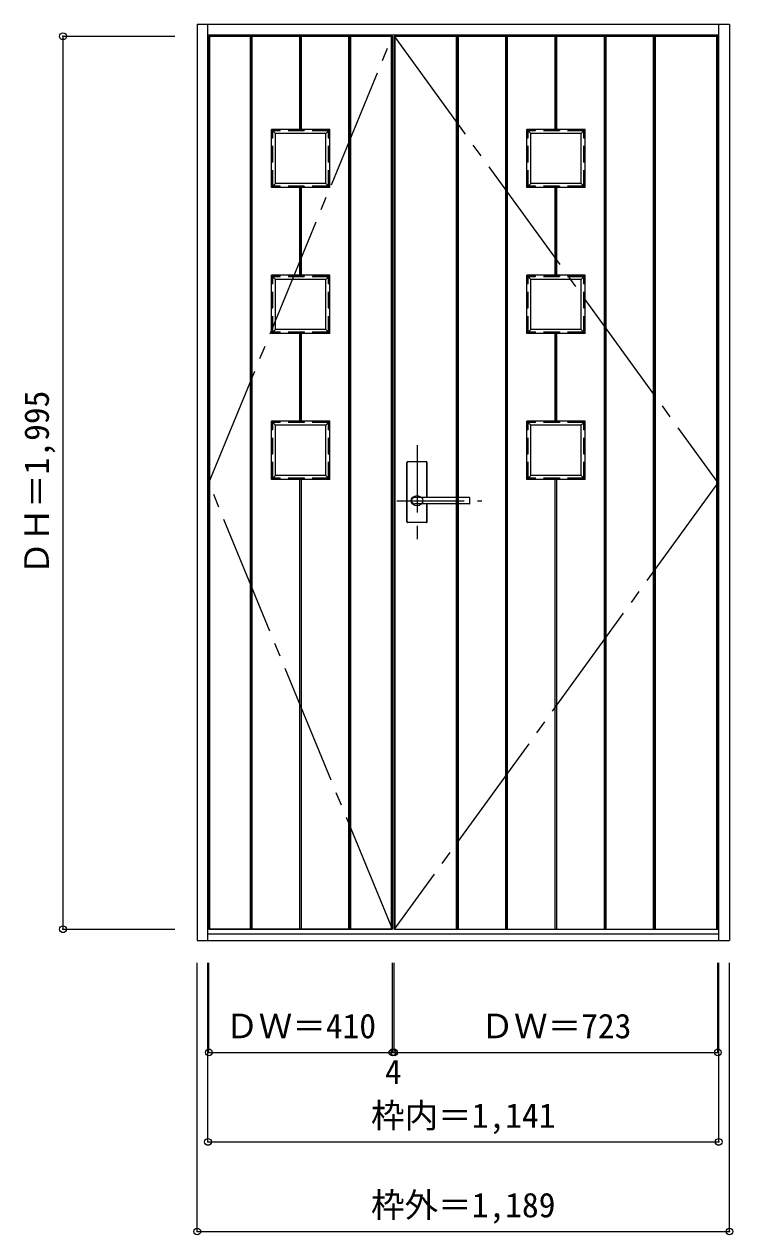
# Model space of a CAD drawing. Units: millimetres, scale not verified. Extents: x -883 to 700, y -1576 to 1129.
import ezdxf
from ezdxf.enums import TextEntityAlignment as Align

# ---------------------------------------------------------------- set-up
doc = ezdxf.new("R2010")
doc.units = ezdxf.units.MM
doc.header["$LTSCALE"] = 30
doc.header["$PDMODE"] = 32
doc.header["$PDSIZE"] = 15
for name, pattern in [('CHAIN1', [8, 5, -1, 1, -1]), ('CHAIN2', [12, 9, -1, 1, -1]), ('DASHED1', [1.8, 1.2, -0.6])]:
    doc.linetypes.add(name, pattern=pattern)
for name, color, linetype in [('0-1_寸法', 7, 'Continuous'), ('0-2_文字', 3, 'Continuous'), ('0-3', 7, 'Continuous'), ('0-4', 3, 'Continuous'), ('0-5', 3, 'Continuous'), ('0-A', 7, 'CHAIN2'), ('0-B', 7, 'Continuous')]:
    doc.layers.add(name, color=color, linetype=linetype)
doc.styles.add('ＭＳ ゴシック', font='')
doc.styles.get('ＭＳ ゴシック').set_extended_font_data('MS Gothic')

msp = doc.modelspace()

# ---------------------------------------------------------------- linework, layer by layer
at = {"layer": '0-1_寸法', "color": 4}
for p, q in [((-796.36, 1101.78), (-796.36, -893.22)), ((-796.36, 1101.78), (-546.36, 1101.78)), ((-796.36, -893.22), (-546.36, -893.22)), ((-496.36, -1568.22), (-496.36, -968.22)), ((-472.36, -1368.22), (-472.36, -968.22)), ((668.64, -1368.22), (668.64, -968.22)), ((692.64, -1568.22), (692.64, -968.22)), ((-472.36, -1368.22), (668.64, -1368.22)), ((-496.36, -1568.22), (692.64, -1568.22))]:
    msp.add_line(p, q, dxfattribs=at)
at = {"layer": '0-1_寸法'}
for p, q in [((-470.36, 1101.78), (-60.36, 1101.78)), ((-470.36, -893.22), (-470.36, 1101.78)), ((-468.36, -893.22), (-468.36, 1101.78)), ((-377.36, -893.22), (-377.36, 1101.78)), ((-375.36, -893.22), (-375.36, 1101.78)), ((-373.36, -893.22), (-373.36, 1101.78)), ((-157.36, -893.22), (-157.36, 1101.78)), ((-155.36, -893.22), (-155.36, 1101.78)), ((-153.36, -893.22), (-153.36, 1101.78)), ((-62.36, -893.22), (-62.36, 1101.78)), ((-56.36, 1101.78), (666.64, 1101.78)), ((-56.36, -893.22), (-56.36, 1101.78)), ((-54.36, -893.22), (-54.36, 1101.78)), ((83.14, -893.22), (83.14, 1101.78)), ((85.14, -893.22), (85.14, 1101.78)), ((87.14, -893.22), (87.14, 1101.78)), ((193.14, -893.22), (193.14, 1101.78)), ((195.14, -893.22), (195.14, 1101.78)), ((197.14, -893.22), (197.14, 1101.78)), ((413.14, -893.22), (413.14, 1101.78)), ((415.14, -893.22), (415.14, 1101.78)), ((417.14, -893.22), (417.14, 1101.78)), ((523.14, -893.22), (523.14, 1101.78)), ((525.14, -893.22), (525.14, 1101.78)), ((527.14, -893.22), (527.14, 1101.78)), ((664.64, 963.28), (664.64, 1101.78)), ((664.64, -893.22), (664.64, 1101.78)), ((666.64, -893.22), (666.64, 1101.78)), ((-56.36, -893.22), (666.64, -893.22))]:
    msp.add_line(p, q, dxfattribs=at)
at = {"layer": '0-1_寸法', "color": 4, "linetype": 'CHAIN1'}
for p, q in [((-5.36, 188.28), (-5.36, -21.72)), ((-50.36, 64.28), (139.64, 64.28))]:
    msp.add_line(p, q, dxfattribs=at)
at = {"layer": '0-1_寸法'}
msp.add_lwpolyline([(-470.36, -893.22), (-60.36, -893.22), (-60.36, 1101.78)], dxfattribs=at)
for p in [(-796.36, 1101.78), (-796.36, -893.22), (-472.36, -1368.22), (668.64, -1368.22), (-496.36, -1568.22), (692.64, -1568.22)]:
    msp.add_point(p, dxfattribs=at)
at = {"layer": '0-2_文字'}
for p, q in [((-60.36, 1101.78), (-470.36, 1101.78)), ((-470.36, -893.22), (-470.36, 1101.78)), ((-60.36, -893.22), (-60.36, 1101.78)), ((-56.36, -893.22), (-56.36, 1101.78)), ((-56.36, 1101.78), (666.64, 1101.78)), ((666.64, -893.22), (666.64, 1101.78)), ((-60.36, -893.22), (-470.36, -893.22)), ((-56.36, -893.22), (666.64, -893.22))]:
    msp.add_line(p, q, dxfattribs=at)
at = {"layer": '0-3'}
for p, q in [((-267.36, 893.78), (-267.36, 1101.78)), ((-265.36, 893.78), (-265.36, 1101.78)), ((-263.36, 893.78), (-263.36, 1101.78)), ((303.14, 893.78), (303.14, 1101.78)), ((305.14, 893.78), (305.14, 1101.78)), ((307.14, 893.78), (307.14, 1101.78)), ((-200.36, 893.78), (-330.36, 893.78)), ((-330.36, 763.78), (-330.36, 893.78)), ((-330.36, 893.78), (-321.36, 884.78)), ((-209.36, 884.78), (-200.36, 893.78)), ((-200.36, 763.78), (-200.36, 893.78)), ((370.14, 893.78), (240.14, 893.78)), ((240.14, 763.78), (240.14, 893.78)), ((240.14, 893.78), (249.14, 884.78)), ((361.14, 884.78), (370.14, 893.78)), ((370.14, 763.78), (370.14, 893.78)), ((-209.36, 884.78), (-321.36, 884.78)), ((-321.36, 772.78), (-321.36, 884.78)), ((-209.36, 772.78), (-209.36, 884.78)), ((361.14, 884.78), (249.14, 884.78)), ((249.14, 772.78), (249.14, 884.78)), ((361.14, 772.78), (361.14, 884.78)), ((-200.36, 763.78), (-330.36, 763.78)), ((-267.36, 567.78), (-267.36, 763.78)), ((-267.36, 567.78), (-267.36, 763.78)), ((-265.36, 567.78), (-265.36, 763.78)), ((-265.36, 592.07), (-265.36, 763.78)), ((-263.36, 567.78), (-263.36, 763.78)), ((-263.36, 567.78), (-263.36, 763.78)), ((-209.36, 772.78), (-200.36, 763.78)), ((370.14, 763.78), (240.14, 763.78)), ((303.14, 567.78), (303.14, 763.78)), ((303.14, 567.78), (303.14, 763.78)), ((305.14, 567.78), (305.14, 763.78)), ((305.14, 592.07), (305.14, 763.78)), ((307.14, 567.78), (307.14, 763.78)), ((307.14, 567.78), (307.14, 763.78)), ((361.14, 772.78), (370.14, 763.78)), ((-200.36, 567.78), (-330.36, 567.78)), ((-330.36, 437.78), (-330.36, 567.78)), ((-330.36, 567.78), (-321.36, 558.78)), ((-209.36, 558.78), (-321.36, 558.78)), ((-321.36, 446.78), (-321.36, 558.78)), ((-209.36, 558.78), (-200.36, 567.78)), ((-209.36, 446.78), (-209.36, 558.78)), ((-200.36, 437.78), (-200.36, 567.78)), ((370.14, 567.78), (240.14, 567.78)), ((240.14, 437.78), (240.14, 567.78)), ((240.14, 567.78), (249.14, 558.78)), ((361.14, 558.78), (249.14, 558.78)), ((249.14, 446.78), (249.14, 558.78)), ((361.14, 558.78), (370.14, 567.78)), ((361.14, 446.78), (361.14, 558.78)), ((370.14, 437.78), (370.14, 567.78)), ((-200.36, 437.78), (-330.36, 437.78)), ((-267.36, 241.78), (-267.36, 437.78)), ((-265.36, 241.78), (-265.36, 437.78)), ((-263.36, 241.78), (-263.36, 437.78)), ((-209.36, 446.78), (-200.36, 437.78)), ((370.14, 437.78), (240.14, 437.78)), ((303.14, 241.78), (303.14, 437.78)), ((305.14, 241.78), (305.14, 437.78)), ((307.14, 241.78), (307.14, 437.78)), ((361.14, 446.78), (370.14, 437.78)), ((-200.36, 241.78), (-330.36, 241.78)), ((-330.36, 111.78), (-330.36, 241.78)), ((-330.36, 241.78), (-321.36, 232.78)), ((-209.36, 232.78), (-321.36, 232.78)), ((-321.36, 120.78), (-321.36, 232.78)), ((-209.36, 232.78), (-200.36, 241.78)), ((-209.36, 120.78), (-209.36, 232.78)), ((-200.36, 111.78), (-200.36, 241.78)), ((370.14, 241.78), (240.14, 241.78)), ((240.14, 111.78), (240.14, 241.78)), ((240.14, 241.78), (249.14, 232.78)), ((361.14, 232.78), (249.14, 232.78)), ((249.14, 120.78), (249.14, 232.78)), ((361.14, 232.78), (370.14, 241.78)), ((361.14, 120.78), (361.14, 232.78)), ((370.14, 111.78), (370.14, 241.78)), ((-200.36, 111.78), (-330.36, 111.78)), ((-267.36, -893.22), (-267.36, 111.78)), ((-263.36, -893.22), (-263.36, 111.78)), ((-209.36, 120.78), (-200.36, 111.78)), ((370.14, 111.78), (240.14, 111.78)), ((303.14, -893.22), (303.14, 111.78)), ((307.14, -893.22), (307.14, 111.78)), ((361.14, 120.78), (370.14, 111.78))]:
    msp.add_line(p, q, dxfattribs=at)
at = {"layer": '0-3', "linetype": 'DASHED1'}
for p, q in [((-202.36, 891.78), (-328.36, 891.78)), ((-202.36, 765.78), (-202.36, 891.78)), ((368.14, 891.78), (242.14, 891.78)), ((368.14, 765.78), (368.14, 891.78)), ((-202.36, 565.78), (-328.36, 565.78)), ((-202.36, 439.78), (-202.36, 565.78)), ((368.14, 565.78), (242.14, 565.78)), ((368.14, 439.78), (368.14, 565.78)), ((-202.36, 239.78), (-328.36, 239.78)), ((-202.36, 113.78), (-202.36, 239.78)), ((368.14, 239.78), (242.14, 239.78)), ((368.14, 113.78), (368.14, 239.78))]:
    msp.add_line(p, q, dxfattribs=at)
at = {"layer": '0-3', "color": 6, "linetype": 'DASHED1'}
for p, q in [((-203.36, 890.78), (-327.36, 890.78)), ((-327.36, 766.78), (-327.36, 890.78)), ((-203.36, 766.78), (-203.36, 890.78)), ((367.14, 890.78), (243.14, 890.78)), ((243.14, 766.78), (243.14, 890.78)), ((367.14, 766.78), (367.14, 890.78)), ((-203.36, 766.78), (-327.36, 766.78)), ((367.14, 766.78), (243.14, 766.78)), ((-203.36, 564.78), (-327.36, 564.78)), ((-327.36, 440.78), (-327.36, 564.78)), ((-203.36, 440.78), (-203.36, 564.78)), ((367.14, 564.78), (243.14, 564.78)), ((243.14, 440.78), (243.14, 564.78)), ((367.14, 440.78), (367.14, 564.78)), ((-203.36, 440.78), (-327.36, 440.78)), ((367.14, 440.78), (243.14, 440.78)), ((-203.36, 238.78), (-327.36, 238.78)), ((-327.36, 114.78), (-327.36, 238.78)), ((-203.36, 114.78), (-203.36, 238.78)), ((367.14, 238.78), (243.14, 238.78)), ((243.14, 114.78), (243.14, 238.78)), ((367.14, 114.78), (367.14, 238.78)), ((-203.36, 114.78), (-327.36, 114.78)), ((367.14, 114.78), (243.14, 114.78))]:
    msp.add_line(p, q, dxfattribs=at)
at = {"layer": '0-3', "linetype": 'DASHED1'}
for points in [[(-202.36, 765.78), (-328.36, 765.78), (-328.36, 891.78)], [(368.14, 765.78), (242.14, 765.78), (242.14, 891.78)], [(-202.36, 439.78), (-328.36, 439.78), (-328.36, 565.78)], [(368.14, 439.78), (242.14, 439.78), (242.14, 565.78)], [(-202.36, 113.78), (-328.36, 113.78), (-328.36, 239.78)], [(368.14, 113.78), (242.14, 113.78), (242.14, 239.78)]]:
    msp.add_lwpolyline(points, dxfattribs=at)
at = {"layer": '0-3'}
for points in [[(-209.36, 772.78), (-321.36, 772.78), (-330.36, 763.78)], [(361.14, 772.78), (249.14, 772.78), (240.14, 763.78)], [(-209.36, 446.78), (-321.36, 446.78), (-330.36, 437.78)], [(361.14, 446.78), (249.14, 446.78), (240.14, 437.78)], [(-209.36, 120.78), (-321.36, 120.78), (-330.36, 111.78)], [(361.14, 120.78), (249.14, 120.78), (240.14, 111.78)]]:
    msp.add_lwpolyline(points, dxfattribs=at)
at = {"layer": '0-4'}
for p, q in [((-496.36, 1128.78), (692.64, 1128.78)), ((-496.36, 1128.78), (-496.36, -918.22)), ((-472.36, -918.22), (-472.36, 1128.78)), ((668.64, -918.22), (668.64, 1128.78)), ((692.64, 1128.78), (692.64, -918.22)), ((-472.36, 1104.78), (668.64, 1104.78)), ((-496.36, -918.22), (692.64, -918.22)), ((-472.36, -903.22), (668.64, -903.22))]:
    msp.add_line(p, q, dxfattribs=at)
at = {"layer": '0-5'}
for p, q in [((-27.86, 16.78), (-27.86, 149.78)), ((15.64, 151.28), (-26.36, 151.28)), ((17.14, 71.28), (17.14, 149.78)), ((111.64, 57.28), (-10.36, 57.28)), ((17.14, 16.78), (17.14, 57.28)), ((112.64, 58.28), (112.64, 70.28)), ((15.64, 15.28), (-26.36, 15.28))]:
    msp.add_line(p, q, dxfattribs=at)
at = {"layer": '0-5', "color": 4}
for p, q in [((-27.36, 16.78), (-27.36, 149.78)), ((15.64, 150.78), (-26.36, 150.78)), ((16.64, 71.28), (16.64, 149.78)), ((16.64, 16.78), (16.64, 57.28)), ((15.64, 15.78), (-26.36, 15.78))]:
    msp.add_line(p, q, dxfattribs=at)
at = {"layer": '0-5'}
msp.add_lwpolyline([(111.64, 71.28), (-10.18, 71.28), (-10.36, 71.28)], dxfattribs=at)
for centre, radius, start, end in [((-26.36, 149.78), 1.5, 90, 180), ((15.64, 149.78), 1.5, 0, 90), ((111.64, 70.28), 1, 0, 90), ((111.64, 58.28), 1, 270, 0), ((-26.36, 16.78), 1.5, 180, 270), ((15.64, 16.78), 1.5, 270, 0)]:
    msp.add_arc(centre, radius, start, end, dxfattribs=at)
at = {"layer": '0-5', "color": 4}
for centre, start, end in [((-26.36, 149.78), 90, 180), ((15.64, 149.78), 0, 90), ((-26.36, 16.78), 180, 270), ((15.64, 16.78), 270, 0)]:
    msp.add_arc(centre, 1, start, end, dxfattribs=at)
at = {"layer": '0-5'}
msp.add_ellipse((-5.36, 64.28), major_axis=(-13, 0), ratio=0.865384, dxfattribs=at)
msp.add_ellipse((-10.36, 64.28), major_axis=(-8, 0), ratio=0.875, start_param=4.712389, end_param=7.8539816, dxfattribs=at)
at = {"layer": '0-A'}
for points in [[(-60.36, -893.22), (-470.36, 104.28), (-60.36, 1101.78)], [(-56.36, 1101.78), (666.64, 104.28), (-56.36, -893.22)]]:
    msp.add_lwpolyline(points, dxfattribs=at)
at = {"layer": '0-B', "color": 4}
for p, q in [((-470.36, -1168.22), (-470.36, -968.22)), ((-60.36, -1168.22), (-60.36, -968.22)), ((666.64, -1168.22), (666.64, -968.22)), ((-56.36, -1168.22), (666.64, -1168.22))]:
    msp.add_line(p, q, dxfattribs=at)
msp.add_lwpolyline([(-470.36, -1168.22), (-60.36, -1168.22), (-56.36, -1168.22), (-56.36, -968.22)], dxfattribs=at)
at = {"layer": '0-B'}
for p in [(-470.36, -1168.22), (-60.36, -1168.22), (-56.36, -1168.22), (666.64, -1168.22)]:
    msp.add_point(p, dxfattribs=at)

# ---------------------------------------------------------------- texts
at = {"layer": '0-1_寸法', "style": 'ＭＳ ゴシック'}
msp.add_text('ＤＨ＝1,995', height=54.99, rotation=90, dxfattribs=at).set_placement((-811.36, -101.97), align=Align.BOTTOM_LEFT)
for s, p in [('枠内＝1,141', (-108.11, -1353.22)), ('枠外＝1,189', (-108.11, -1553.22))]:
    msp.add_text(s, height=54.99, dxfattribs=at).set_placement(p, align=Align.BOTTOM_LEFT)
at = {"layer": '0-A', "style": 'ＭＳ ゴシック'}
msp.add_text('4', height=54.99, dxfattribs=at).set_placement((-77.11, -1255.62), align=Align.BOTTOM_LEFT)
at = {"layer": '0-B', "style": 'ＭＳ ゴシック'}
for s, p in [('ＤＷ＝410', (-434.11, -1153.22)), ('ＤＷ＝723', (136.39, -1153.22))]:
    msp.add_text(s, height=54.99, dxfattribs=at).set_placement(p, align=Align.BOTTOM_LEFT)

doc.saveas('drawing.dxf')
